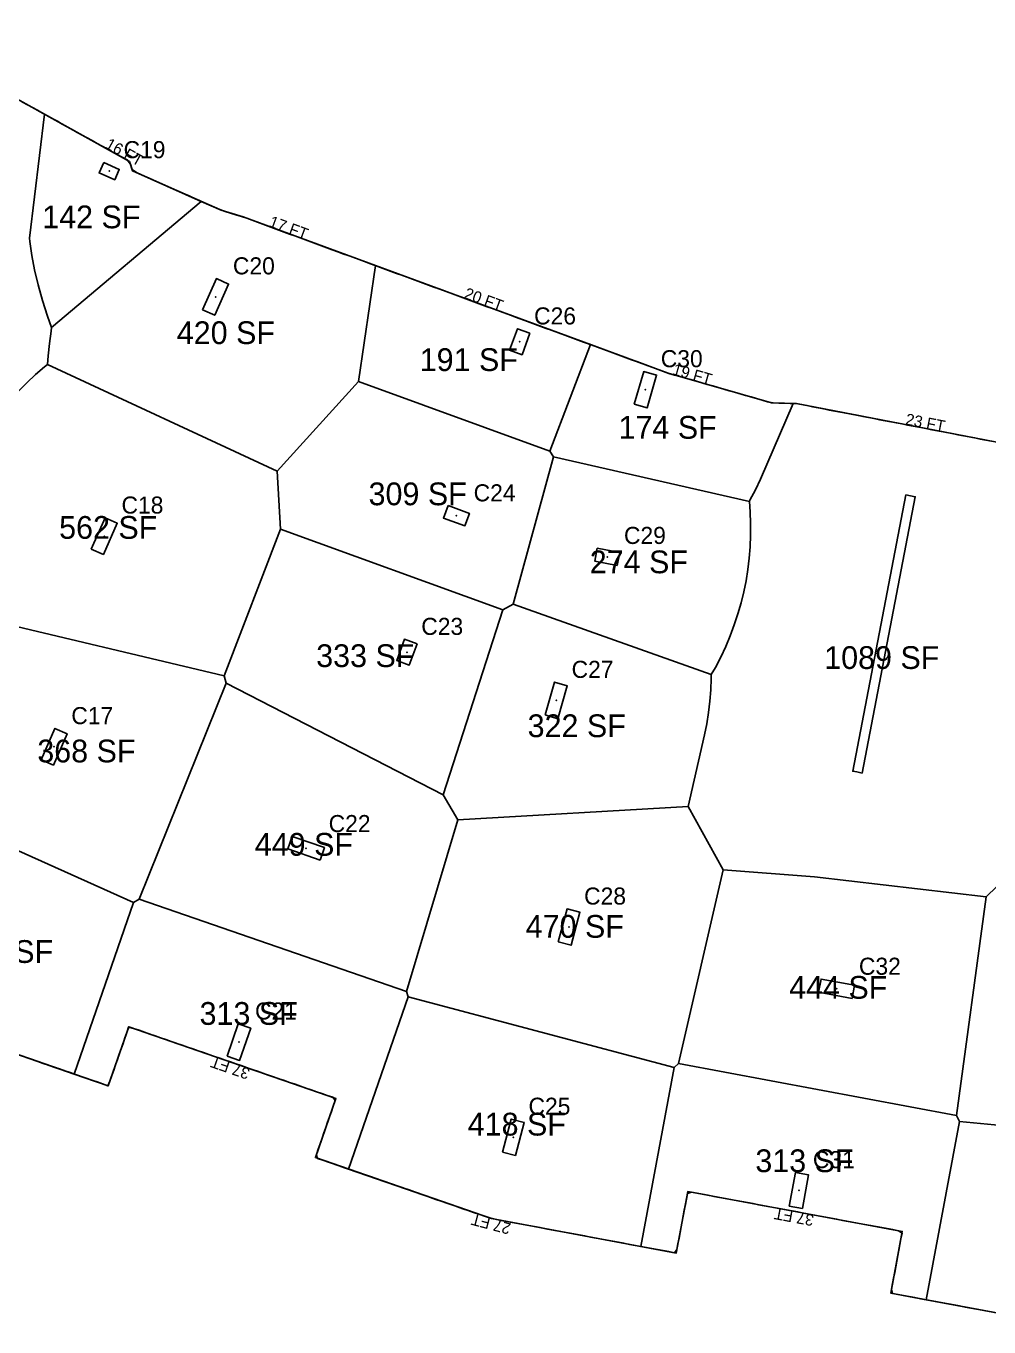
# Model space of a CAD drawing. Header units: metres. Extents: x 3272 to 9634, y 5311 to 56288.
# Drawn here: x 4740 to 5755, y 29931 to 31302 of the extents above; entities that cross this region are included whole.
import ezdxf
from ezdxf.enums import TextEntityAlignment as Align

# ---------------------------------------------------------------- set-up
doc = ezdxf.new("R2010")
doc.units = ezdxf.units.M
for name, color, linetype in [('BOUNDARY', 5, 'Continuous'), ('COL-LABEL', 2, 'Continuous'), ('COLS', 2, 'Continuous'), ('FLOOR_3_AREA_LABELS', 3, 'Continuous'), ('FLOOR_3_BOUNDARY', 5, 'Continuous'), ('FLOOR_3_COLUMNS', 7, 'Continuous'), ('FLOOR_3_FASCADE_COLUMNS', 30, 'Continuous'), ('FLOOR_3_FASCADE_WALLS', 4, 'Continuous'), ('FLOOR_3_LARGE_TRIBUTARY', 6, 'Continuous'), ('FLOOR_3_TRIBUTARY_COL_0', 2, 'Continuous'), ('FLOOR_3_TRIBUTARY_COL_1', 2, 'Continuous'), ('FLOOR_3_TRIBUTARY_COL_101', 2, 'Continuous'), ('FLOOR_3_TRIBUTARY_COL_14', 2, 'Continuous'), ('FLOOR_3_TRIBUTARY_COL_15', 2, 'Continuous'), ('FLOOR_3_TRIBUTARY_COL_17', 2, 'Continuous'), ('FLOOR_3_TRIBUTARY_COL_18', 2, 'Continuous'), ('FLOOR_3_TRIBUTARY_COL_2', 2, 'Continuous'), ('FLOOR_3_TRIBUTARY_COL_24', 2, 'Continuous'), ('FLOOR_3_TRIBUTARY_COL_25', 2, 'Continuous'), ('FLOOR_3_TRIBUTARY_COL_3', 2, 'Continuous'), ('FLOOR_3_TRIBUTARY_COL_5', 2, 'Continuous'), ('FLOOR_3_TRIBUTARY_COL_6', 2, 'Continuous'), ('FLOOR_3_TRIBUTARY_COL_7', 2, 'Continuous'), ('FLOOR_3_TRIBUTARY_COL_8', 2, 'Continuous'), ('FLOOR_3_TRIBUTARY_COL_83', 2, 'Continuous'), ('FLOOR_3_TRIBUTARY_COL_84', 2, 'Continuous'), ('FLOOR_3_TRIBUTARY_COL_85', 2, 'Continuous'), ('FLOOR_3_TRIBUTARY_COL_99', 2, 'Continuous'), ('FLOOR_3_WALL_TRIBUTARY_63', 1, 'Continuous'), ('FLOOR_3_WALL_TRIBUTARY_64', 1, 'Continuous'), ('WALL', 4, 'Continuous')]:
    doc.layers.add(name, color=color, linetype=linetype)

msp = doc.modelspace()

# ---------------------------------------------------------------- linework, layer by layer
at = {"layer": 'BOUNDARY'}
for points in [[(4592, 31302.4), (4849.1, 31159.6), (4852.2, 31149.7), (4945.4, 31108.3), (4968.8, 31101.1), (5416.6, 30936.4), (5525.6, 30905.2), (5551.7, 30904.3), (5843, 30848.3)], [(5842.4, 29930.9), (5651.2, 29966.6), (5663.3, 30031.6), (5437.2, 30073.7), (5425.1, 30008.8), (5230.5, 30045.1), (5044.8, 30109.5), (5066.4, 30171.8), (4848.1, 30247.4), (4826.5, 30185.1), (4633, 30252.1)]]:
    msp.add_lwpolyline(points, dxfattribs=at)
at = {"layer": 'COLS'}
for points in [[(4821.8, 31158.6), (4816.9, 31147.6), (4833.4, 31140.3), (4838.2, 31151.3)], [(4926, 31003.2), (4938.7, 30997.5), (4953.4, 31030.4), (4940.6, 31036.1)], [(5270.8, 30978.5), (5257.7, 30983.3), (5249.5, 30960.7), (5262.6, 30955.9)], [(5380.9, 30903.6), (5394.3, 30899.8), (5404.3, 30934.4), (5390.8, 30938.2)], [(5184.6, 30796.8), (5179.8, 30783.7), (5202.4, 30775.5), (5207.1, 30788.6)], [(4808.6, 30751), (4821.4, 30745.3), (4836, 30778.2), (4823.2, 30783.9)], [(5362.9, 30733.6), (5365.5, 30747.4), (5341.9, 30751.9), (5339.3, 30738.1)], [(5151.9, 30651.2), (5138.7, 30656), (5130.5, 30633.5), (5143.7, 30628.7)], [(5286.9, 30576.1), (5300.4, 30572.2), (5310.3, 30606.8), (5296.9, 30610.7)], [(4756, 30528.8), (4768.8, 30523.3), (4783.1, 30556.3), (4770.3, 30561.9)], [(5049.7, 30423.1), (5054.3, 30436.3), (5020.3, 30448.1), (5015.7, 30434.9)], [(5300.8, 30336.9), (5314.3, 30333.3), (5323.5, 30368.1), (5310, 30371.7)], [(5610.5, 30277.3), (5613.1, 30291.1), (5577.7, 30297.7), (5575.1, 30283.9)], [(4951.7, 30216.5), (4964.9, 30211.9), (4976.7, 30245.9), (4963.5, 30250.5)], [(5242.1, 30115.3), (5255.6, 30111.8), (5264.9, 30146.6), (5251.3, 30150.1)], [(5544.2, 30058.4), (5558, 30055.8), (5564.6, 30091.2), (5550.8, 30093.8)]]:
    msp.add_lwpolyline(points, close=True, dxfattribs=at)
at = {"layer": 'FLOOR_3_BOUNDARY'}
for points in [[(4592, 31302.4), (4849.1, 31159.6), (4852.2, 31149.7), (4945.4, 31108.3), (4968.8, 31101.1), (5416.6, 30936.4), (5525.6, 30905.2), (5551.7, 30904.3), (5843, 30848.3)], [(5842.4, 29930.9), (5651.2, 29966.6), (5663.3, 30031.6), (5437.2, 30073.7), (5425.1, 30008.8), (5230.5, 30045.1), (5044.8, 30109.5), (5066.4, 30171.8), (4848.1, 30247.4), (4826.5, 30185.1), (4633, 30252.1)]]:
    msp.add_lwpolyline(points, dxfattribs=at)
at = {"layer": 'FLOOR_3_COLUMNS'}
for p in [(4827.6, 31149.5), (4939.7, 31016.8), (5260.2, 30969.6), (5392.6, 30919), (5193.5, 30786.1), (4822.3, 30764.6), (5352.4, 30742.7), (5141.2, 30642.3), (5298.6, 30591.5), (4769.5, 30542.6), (5035, 30435.6), (5312.2, 30352.5), (5594.1, 30287.5), (4964.2, 30231.2), (5253.5, 30130.9), (5554.4, 30074.8)]:
    msp.add_point(p, dxfattribs=at)
at = {"layer": 'FLOOR_3_FASCADE_COLUMNS'}
for points in [[(4757.1, 31210.7), (4762.4, 31207.8), (4767.6, 31204.9), (4772.9, 31202), (4778.1, 31199), (4783.4, 31196.1), (4788.6, 31193.2), (4793.9, 31190.3), (4799.1, 31187.4), (4804.3, 31184.5), (4809.6, 31181.6), (4814.8, 31178.6), (4820.1, 31175.7), (4825.3, 31172.8), (4830.6, 31169.9), (4835.8, 31167), (4841.1, 31164.1), (4846.3, 31161.2), (4849.9, 31156.9), (4851.7, 31151.2), (4856.3, 31147.9), (4861.7, 31145.5), (4867.2, 31143), (4872.7, 31140.6), (4878.2, 31138.2), (4883.7, 31135.7), (4889.2, 31133.3), (4894.6, 31130.9), (4900.1, 31128.4), (4905.6, 31126), (4911.1, 31123.6), (4916.6, 31121.1), (4922.1, 31118.7)], [(4922.1, 31118.7), (4927.6, 31116.2), (4933, 31113.8), (4938.5, 31111.4), (4944, 31108.9), (4949.7, 31107), (4955.4, 31105.2), (4961.1, 31103.4), (4966.9, 31101.7), (4972.5, 31099.7), (4978.2, 31097.6), (4983.8, 31095.5), (4989.4, 31093.5), (4995.1, 31091.4), (5000.7, 31089.3), (5006.3, 31087.3), (5011.9, 31085.2), (5017.6, 31083.1), (5023.2, 31081.1), (5028.8, 31079), (5034.5, 31076.9), (5040.1, 31074.8), (5045.7, 31072.8), (5051.4, 31070.7), (5057, 31068.6), (5062.6, 31066.6), (5068.3, 31064.5), (5073.9, 31062.4), (5079.5, 31060.4), (5085.2, 31058.3), (5090.8, 31056.2), (5096.4, 31054.1), (5102, 31052.1), (5107.7, 31050)], [(5107.7, 31050), (5113.3, 31047.9), (5118.9, 31045.9), (5124.6, 31043.8), (5130.2, 31041.7), (5135.8, 31039.6), (5141.5, 31037.6), (5147.1, 31035.5), (5152.7, 31033.4), (5158.4, 31031.4), (5164, 31029.3), (5169.6, 31027.2), (5175.3, 31025.2), (5180.9, 31023.1), (5186.5, 31021), (5192.2, 31018.9), (5197.8, 31016.9), (5203.4, 31014.8), (5209, 31012.7), (5214.7, 31010.7), (5220.3, 31008.6), (5225.9, 31006.5), (5231.6, 31004.5), (5237.2, 31002.4), (5242.8, 31000.3), (5248.5, 30998.2), (5254.1, 30996.2), (5259.7, 30994.1), (5265.4, 30992), (5271, 30990), (5276.6, 30987.9), (5282.3, 30985.8), (5287.9, 30983.7), (5293.5, 30981.7), (5299.2, 30979.6), (5304.8, 30977.5), (5310.4, 30975.5), (5316, 30973.4), (5321.7, 30971.3), (5327.3, 30969.3), (5332.9, 30967.2)], [(5332.9, 30967.2), (5338.6, 30965.1), (5344.2, 30963), (5349.8, 30961), (5355.5, 30958.9), (5361.1, 30956.8), (5366.7, 30954.8), (5372.4, 30952.7), (5378, 30950.6), (5383.6, 30948.6), (5389.3, 30946.5), (5394.9, 30944.4), (5400.5, 30942.3), (5406.2, 30940.3), (5411.8, 30938.2), (5417.4, 30936.2), (5423.2, 30934.5), (5429, 30932.9), (5434.7, 30931.2), (5440.5, 30929.6), (5446.3, 30927.9), (5452, 30926.3), (5457.8, 30924.6), (5463.6, 30923), (5469.3, 30921.3), (5475.1, 30919.7), (5480.9, 30918), (5486.6, 30916.3), (5492.4, 30914.7), (5498.2, 30913), (5503.9, 30911.4), (5509.7, 30909.7), (5515.5, 30908.1), (5521.2, 30906.4), (5527.1, 30905.1), (5533.1, 30904.9), (5539.1, 30904.7), (5545.1, 30904.5), (5551.1, 30904.4)], [(5081.2, 30096.9), (5075.5, 30098.8), (5069.8, 30100.8), (5064.2, 30102.8), (5058.5, 30104.7), (5052.8, 30106.7), (5047.1, 30108.6), (5046, 30112.8), (5047.9, 30118.5), (5049.9, 30124.1), (5051.8, 30129.8), (5053.8, 30135.5), (5055.8, 30141.1), (5057.7, 30146.8), (5059.7, 30152.5), (5061.7, 30158.1), (5063.6, 30163.8), (5065.6, 30169.5), (5063.1, 30173), (5057.4, 30174.9), (5051.7, 30176.9), (5046.1, 30178.9), (5040.4, 30180.8), (5034.7, 30182.8), (5029.1, 30184.8), (5023.4, 30186.7), (5017.7, 30188.7), (5012.1, 30190.7), (5006.4, 30192.6), (5000.7, 30194.6), (4995, 30196.5), (4989.4, 30198.5), (4983.7, 30200.5), (4978, 30202.4), (4972.4, 30204.4), (4966.7, 30206.4), (4961, 30208.3), (4955.4, 30210.3), (4949.7, 30212.3), (4944, 30214.2), (4938.4, 30216.2), (4932.7, 30218.1), (4927, 30220.1), (4921.3, 30222.1), (4915.7, 30224), (4910, 30226), (4904.3, 30228), (4898.7, 30229.9), (4893, 30231.9), (4887.3, 30233.9), (4881.7, 30235.8), (4876, 30237.8), (4870.3, 30239.7), (4864.6, 30241.7), (4859, 30243.7), (4853.3, 30245.6), (4848, 30246.9), (4846, 30241.2), (4844, 30235.6), (4842.1, 30229.9), (4840.1, 30224.2), (4838.2, 30218.6), (4836.2, 30212.9), (4834.2, 30207.2), (4832.3, 30201.6), (4830.3, 30195.9), (4828.3, 30190.2), (4826, 30185.2), (4820.4, 30187.2), (4814.7, 30189.2), (4809, 30191.1), (4803.4, 30193.1), (4797.7, 30195.1), (4792, 30197)], [(4792, 30197), (4786.4, 30199), (4780.7, 30200.9), (4775, 30202.9), (4769.3, 30204.9), (4763.7, 30206.8), (4758, 30208.8), (4752.3, 30210.8), (4746.7, 30212.7), (4741, 30214.7), (4735.3, 30216.7)], [(5387.7, 30015.8), (5381.8, 30016.9), (5375.9, 30018), (5370, 30019.1), (5364.1, 30020.2), (5358.3, 30021.3), (5352.4, 30022.4), (5346.5, 30023.5), (5340.6, 30024.6), (5334.7, 30025.7), (5328.8, 30026.8), (5322.9, 30027.9), (5317, 30029), (5311.1, 30030.1), (5305.2, 30031.2), (5299.3, 30032.3), (5293.4, 30033.4), (5287.5, 30034.5), (5281.6, 30035.6), (5275.7, 30036.7), (5269.8, 30037.8), (5263.9, 30038.9), (5258, 30040), (5252.1, 30041.1), (5246.2, 30042.2), (5240.3, 30043.3), (5234.4, 30044.4), (5228.6, 30045.8), (5222.9, 30047.8), (5217.2, 30049.7), (5211.6, 30051.7), (5205.9, 30053.7), (5200.2, 30055.6), (5194.6, 30057.6), (5188.9, 30059.6), (5183.2, 30061.5), (5177.5, 30063.5), (5171.9, 30065.4), (5166.2, 30067.4), (5160.5, 30069.4), (5154.9, 30071.3), (5149.2, 30073.3), (5143.5, 30075.3), (5137.9, 30077.2), (5132.2, 30079.2), (5126.5, 30081.2), (5120.9, 30083.1), (5115.2, 30085.1), (5109.5, 30087), (5103.8, 30089), (5098.2, 30091), (5092.5, 30092.9), (5086.8, 30094.9), (5081.2, 30096.9)], [(5688.3, 29959.6), (5682.4, 29960.7), (5676.5, 29961.8), (5670.6, 29962.9), (5664.7, 29964), (5658.8, 29965.1), (5652.9, 29966.2), (5652, 29970.7), (5653.1, 29976.6), (5654.2, 29982.5), (5655.3, 29988.4), (5656.4, 29994.3), (5657.5, 30000.2), (5658.6, 30006.1), (5659.7, 30012), (5660.8, 30017.9), (5661.9, 30023.8), (5663, 30029.7), (5659.3, 30032.4), (5653.4, 30033.5), (5647.5, 30034.6), (5641.6, 30035.7), (5635.7, 30036.8), (5629.8, 30037.9), (5623.9, 30038.9), (5618, 30040), (5612.1, 30041.1), (5606.2, 30042.2), (5600.3, 30043.3), (5594.4, 30044.4), (5588.5, 30045.5), (5582.6, 30046.6), (5576.7, 30047.7), (5570.9, 30048.8), (5565, 30049.9), (5559.1, 30051), (5553.2, 30052.1), (5547.3, 30053.2), (5541.4, 30054.3), (5535.5, 30055.4), (5529.6, 30056.5), (5523.7, 30057.6), (5517.8, 30058.7), (5511.9, 30059.8), (5506, 30060.9), (5500.1, 30062), (5494.2, 30063.1), (5488.3, 30064.2), (5482.4, 30065.3), (5476.5, 30066.4), (5470.6, 30067.5), (5464.7, 30068.6), (5458.8, 30069.7), (5452.9, 30070.8), (5447, 30071.9), (5441.1, 30073), (5436.9, 30071.7), (5435.8, 30065.8), (5434.7, 30059.9), (5433.6, 30054), (5432.5, 30048.1), (5431.3, 30042.2), (5430.2, 30036.3), (5429.1, 30030.4), (5428, 30024.5), (5426.9, 30018.6), (5425.8, 30012.7), (5423.1, 30009.2), (5417.2, 30010.3), (5411.3, 30011.4), (5405.4, 30012.5), (5399.5, 30013.6), (5393.6, 30014.7), (5387.7, 30015.8)], [(5759.1, 29946.4), (5753.2, 29947.5), (5747.3, 29948.6), (5741.4, 29949.7), (5735.5, 29950.8), (5729.6, 29951.9), (5723.7, 29953), (5717.8, 29954.1), (5711.9, 29955.2), (5706, 29956.3), (5700.1, 29957.4), (5694.2, 29958.5), (5688.3, 29959.6)]]:
    msp.add_lwpolyline(points, dxfattribs=at)
at = {"layer": 'FLOOR_3_FASCADE_WALLS'}
for points in [[(4736.2, 31222.3), (4741.4, 31219.4), (4746.6, 31216.5), (4751.9, 31213.6), (4757.1, 31210.7)], [(5551.1, 30904.4), (5557, 30903.3), (5562.9, 30902.2), (5568.7, 30901), (5574.6, 30899.9), (5580.5, 30898.8), (5586.4, 30897.6), (5592.3, 30896.5), (5598.2, 30895.4), (5604.1, 30894.2), (5610, 30893.1), (5615.9, 30892), (5621.8, 30890.8), (5627.7, 30889.7), (5633.6, 30888.6), (5639.4, 30887.4), (5645.3, 30886.3), (5651.2, 30885.2), (5657.1, 30884), (5663, 30882.9), (5668.9, 30881.8), (5674.8, 30880.6), (5680.7, 30879.5), (5686.6, 30878.4), (5692.5, 30877.2), (5698.4, 30876.1), (5704.3, 30875), (5710.2, 30873.8), (5716, 30872.7), (5721.9, 30871.6), (5727.8, 30870.4), (5733.7, 30869.3), (5739.6, 30868.2), (5745.5, 30867), (5751.4, 30865.9), (5757.3, 30864.8)]]:
    msp.add_lwpolyline(points, dxfattribs=at)
at = {"layer": 'FLOOR_3_LARGE_TRIBUTARY'}
for points in [[(4713.7, 31234.8), (4759.3, 31209.5), (4743.7, 31078.7), (4744, 31075.4), (4746, 31060.6), (4748.9, 31045.3), (4752.6, 31029.5), (4757.2, 31013.2), (4762.6, 30996.5), (4766.9, 30984.5), (4766.3, 30980.7), (4764.6, 30967.9), (4763.2, 30954.9), (4762.6, 30945.7), (4759.5, 30943.2), (4749.9, 30934.9), (4740.7, 30926.3), (4731.8, 30917.5)], [(5785.5, 30416.9), (5751.7, 30384.2), (5570.8, 30405.5), (5474.5, 30412.7), (5437.5, 30479.5), (5455, 30555), (5455, 30555), (5457.3, 30566.7), (5459.1, 30578.6), (5460.5, 30590.6), (5461.5, 30602.6), (5462, 30614.7), (5462, 30618.6), (5466.3, 30626.1), (5472, 30637.2), (5477.2, 30648.4), (5482, 30659.7), (5486.3, 30671.1), (5490.1, 30682.6), (5493.5, 30694.2), (5496.3, 30705.9), (5498.7, 30717.6), (5500.6, 30729.5), (5502.1, 30741.4), (5503, 30753.5), (5503.5, 30765.6), (5503.5, 30777.8), (5503, 30790.1), (5502.2, 30801.3), (5502.8, 30802.4), (5508.6, 30813.5), (5513.9, 30824.7), (5548.2, 30904.4), (5551.7, 30904.3), (5591.3, 30896.7), (5688.4, 30878), (5824.9, 30851.7)]]:
    msp.add_lwpolyline(points, dxfattribs=at)
for points in [[(4762.6, 30996.5), (4757.2, 31013.2), (4752.6, 31029.5), (4748.9, 31045.3), (4746, 31060.6), (4744, 31075.4), (4743.7, 31078.7), (4759.3, 31209.5), (4849.1, 31159.6), (4852.2, 31149.7), (4924.5, 31117.6), (4766.9, 30984.5), (4762.6, 30996.5)], [(4766.3, 30980.7), (4766.9, 30984.5), (4924.5, 31117.6), (4945.4, 31108.3), (4968.8, 31101.1), (5108.2, 31049.8), (5090.2, 30927.5), (5004.5, 30833.2), (4762.6, 30945.7), (4763.2, 30954.9), (4764.6, 30967.9), (4766.3, 30980.7)], [(5108.2, 31049.8), (5334.8, 30966.5), (5291.9, 30854.2), (5090.2, 30927.5), (5108.2, 31049.8)], [(5513.9, 30824.7), (5508.6, 30813.5), (5502.8, 30802.4), (5502.2, 30801.3), (5295.8, 30848.3), (5291.9, 30854.2), (5334.8, 30966.5), (5416.6, 30936.4), (5525.6, 30905.2), (5548.2, 30904.4), (5513.9, 30824.7)], [(4707.5, 30889.8), (4715.2, 30899.2), (4723.3, 30908.4), (4731.8, 30917.5), (4740.7, 30926.3), (4749.9, 30934.9), (4759.5, 30943.2), (4762.6, 30945.7), (5004.5, 30833.2), (5008.1, 30772.1), (4948.7, 30617.2), (4688.1, 30679.2), (4627.4, 30733.7), (4701, 30881.2), (4707.5, 30889.8)], [(5090.2, 30927.5), (5291.9, 30854.2), (5295.8, 30848.3), (5253.4, 30692.8), (5242.5, 30686.9), (5008.1, 30772.1), (5004.5, 30833.2), (5090.2, 30927.5)], [(5295.8, 30848.3), (5502.2, 30801.3), (5503, 30790.1), (5503.5, 30777.8), (5503.5, 30765.6), (5503, 30753.5), (5502.1, 30741.4), (5500.6, 30729.5), (5498.7, 30717.6), (5496.3, 30705.9), (5493.5, 30694.2), (5490.1, 30682.6), (5486.3, 30671.1), (5482, 30659.7), (5477.2, 30648.4), (5472, 30637.2), (5466.3, 30626.1), (5462, 30618.6), (5253.4, 30692.8), (5295.8, 30848.3)], [(4948.7, 30617.2), (5008.1, 30772.1), (5242.5, 30686.9), (5179.6, 30492), (4950.8, 30609.5), (4948.7, 30617.2)], [(5242.5, 30686.9), (5253.4, 30692.8), (5462, 30618.6), (5462, 30614.7), (5461.5, 30602.6), (5460.5, 30590.6), (5459.1, 30578.6), (5457.3, 30566.7), (5455, 30555), (5437.5, 30479.5), (5195.1, 30465.7), (5179.6, 30492), (5242.5, 30686.9)], [(4688.1, 30679.2), (4948.7, 30617.2), (4950.8, 30609.5), (4859.2, 30382), (4853.2, 30378.3), (4697.2, 30448.2), (4688.1, 30679.2)], [(4950.8, 30609.5), (5179.6, 30492), (5195.1, 30465.7), (5140.7, 30284.5), (4859.2, 30382), (4950.8, 30609.5)], [(5140.7, 30284.5), (5195.1, 30465.7), (5437.5, 30479.5), (5474.5, 30412.7), (5427.5, 30208.6), (5422.9, 30204.6), (5142.7, 30278.8), (5140.7, 30284.5)], [(4640, 30432.2), (4697.2, 30448.2), (4853.2, 30378.3), (4790.6, 30197.5), (4633, 30252.1), (4572.6, 30282.2), (4640, 30432.2)], [(5474.5, 30412.7), (5570.8, 30405.5), (5751.7, 30384.2), (5720.4, 30153.9), (5427.5, 30208.6), (5474.5, 30412.7)], [(5785.5, 30416.9), (6034.4, 30356.5), (5893.3, 30131.2), (5723.7, 30147.6), (5720.4, 30153.9), (5751.7, 30384.2), (5785.5, 30416.9)], [(4853.2, 30378.3), (4859.2, 30382), (5140.7, 30284.5), (5142.7, 30278.8), (5079.8, 30097.3), (5044.8, 30109.5), (5066.4, 30171.8), (4848.1, 30247.4), (4826.5, 30185.1), (4790.6, 30197.5), (4853.2, 30378.3)], [(5142.7, 30278.8), (5422.9, 30204.6), (5387.7, 30015.8), (5230.5, 30045.1), (5079.8, 30097.3), (5142.7, 30278.8)], [(5422.9, 30204.6), (5427.5, 30208.6), (5720.4, 30153.9), (5723.7, 30147.6), (5688.6, 29959.6), (5651.2, 29966.6), (5663.3, 30031.6), (5437.2, 30073.7), (5425.1, 30008.8), (5387.7, 30015.8), (5422.9, 30204.6)], [(5723.7, 30147.6), (5893.3, 30131.2), (5935.6, 30088.6), (5926.3, 29992), (5849.6, 29996.2), (5842.4, 29930.9), (5688.6, 29959.6), (5723.7, 30147.6)]]:
    msp.add_lwpolyline(points, close=True, dxfattribs=at)
at = {"layer": 'FLOOR_3_TRIBUTARY_COL_0'}
msp.add_lwpolyline([(5142.7, 30278.8), (5422.9, 30204.6), (5387.7, 30015.8), (5230.5, 30045.1), (5079.8, 30097.3), (5142.7, 30278.8)], close=True, dxfattribs=at)
at = {"layer": 'FLOOR_3_TRIBUTARY_COL_1'}
msp.add_lwpolyline([(4853.2, 30378.3), (4859.2, 30382), (5140.7, 30284.5), (5142.7, 30278.8), (5079.8, 30097.3), (5044.8, 30109.5), (5066.4, 30171.8), (4848.1, 30247.4), (4826.5, 30185.1), (4790.6, 30197.5), (4853.2, 30378.3)], close=True, dxfattribs=at)
at = {"layer": 'FLOOR_3_TRIBUTARY_COL_101'}
msp.add_lwpolyline([(5090.2, 30927.5), (5291.9, 30854.2), (5295.8, 30848.3), (5253.4, 30692.8), (5242.5, 30686.9), (5008.1, 30772.1), (5004.5, 30833.2), (5090.2, 30927.5)], close=True, dxfattribs=at)
at = {"layer": 'FLOOR_3_TRIBUTARY_COL_14'}
msp.add_lwpolyline([(5474.5, 30412.7), (5570.8, 30405.5), (5751.7, 30384.2), (5720.4, 30153.9), (5427.5, 30208.6), (5474.5, 30412.7)], close=True, dxfattribs=at)
at = {"layer": 'FLOOR_3_TRIBUTARY_COL_15'}
msp.add_lwpolyline([(4950.8, 30609.5), (5179.6, 30492), (5195.1, 30465.7), (5140.7, 30284.5), (4859.2, 30382), (4950.8, 30609.5)], close=True, dxfattribs=at)
at = {"layer": 'FLOOR_3_TRIBUTARY_COL_17'}
msp.add_lwpolyline([(4766.3, 30980.7), (4766.9, 30984.5), (4924.5, 31117.6), (4945.4, 31108.3), (4968.8, 31101.1), (5108.2, 31049.8), (5090.2, 30927.5), (5004.5, 30833.2), (4762.6, 30945.7), (4763.2, 30954.9), (4764.6, 30967.9), (4766.3, 30980.7)], close=True, dxfattribs=at)
at = {"layer": 'FLOOR_3_TRIBUTARY_COL_18'}
msp.add_lwpolyline([(5513.9, 30824.7), (5508.6, 30813.5), (5502.8, 30802.4), (5502.2, 30801.3), (5295.8, 30848.3), (5291.9, 30854.2), (5334.8, 30966.5), (5416.6, 30936.4), (5525.6, 30905.2), (5548.2, 30904.4), (5513.9, 30824.7)], close=True, dxfattribs=at)
at = {"layer": 'FLOOR_3_TRIBUTARY_COL_2'}
msp.add_lwpolyline([(5422.9, 30204.6), (5427.5, 30208.6), (5720.4, 30153.9), (5723.7, 30147.6), (5688.6, 29959.6), (5651.2, 29966.6), (5663.3, 30031.6), (5437.2, 30073.7), (5425.1, 30008.8), (5387.7, 30015.8), (5422.9, 30204.6)], close=True, dxfattribs=at)
at = {"layer": 'FLOOR_3_TRIBUTARY_COL_24'}
msp.add_lwpolyline([(4707.5, 30889.8), (4715.2, 30899.2), (4723.3, 30908.4), (4731.8, 30917.5), (4740.7, 30926.3), (4749.9, 30934.9), (4759.5, 30943.2), (4762.6, 30945.7), (5004.5, 30833.2), (5008.1, 30772.1), (4948.7, 30617.2), (4688.1, 30679.2), (4627.4, 30733.7), (4701, 30881.2), (4707.5, 30889.8)], close=True, dxfattribs=at)
at = {"layer": 'FLOOR_3_TRIBUTARY_COL_25'}
msp.add_lwpolyline([(5242.5, 30686.9), (5253.4, 30692.8), (5462, 30618.6), (5462, 30614.7), (5461.5, 30602.6), (5460.5, 30590.6), (5459.1, 30578.6), (5457.3, 30566.7), (5455, 30555), (5437.5, 30479.5), (5195.1, 30465.7), (5179.6, 30492), (5242.5, 30686.9)], close=True, dxfattribs=at)
at = {"layer": 'FLOOR_3_TRIBUTARY_COL_3'}
msp.add_lwpolyline([(5723.7, 30147.6), (5893.3, 30131.2), (5935.6, 30088.6), (5926.3, 29992), (5849.6, 29996.2), (5842.4, 29930.9), (5688.6, 29959.6), (5723.7, 30147.6)], close=True, dxfattribs=at)
at = {"layer": 'FLOOR_3_TRIBUTARY_COL_5'}
msp.add_lwpolyline([(5785.5, 30416.9), (6034.4, 30356.5), (5893.3, 30131.2), (5723.7, 30147.6), (5720.4, 30153.9), (5751.7, 30384.2), (5785.5, 30416.9)], close=True, dxfattribs=at)
at = {"layer": 'FLOOR_3_TRIBUTARY_COL_6'}
msp.add_lwpolyline([(5140.7, 30284.5), (5195.1, 30465.7), (5437.5, 30479.5), (5474.5, 30412.7), (5427.5, 30208.6), (5422.9, 30204.6), (5142.7, 30278.8), (5140.7, 30284.5)], close=True, dxfattribs=at)
at = {"layer": 'FLOOR_3_TRIBUTARY_COL_7'}
msp.add_lwpolyline([(4640, 30432.2), (4697.2, 30448.2), (4853.2, 30378.3), (4790.6, 30197.5), (4633, 30252.1), (4572.6, 30282.2), (4640, 30432.2)], close=True, dxfattribs=at)
at = {"layer": 'FLOOR_3_TRIBUTARY_COL_8'}
msp.add_lwpolyline([(4688.1, 30679.2), (4948.7, 30617.2), (4950.8, 30609.5), (4859.2, 30382), (4853.2, 30378.3), (4697.2, 30448.2), (4688.1, 30679.2)], close=True, dxfattribs=at)
at = {"layer": 'FLOOR_3_TRIBUTARY_COL_83'}
msp.add_lwpolyline([(4762.6, 30996.5), (4757.2, 31013.2), (4752.6, 31029.5), (4748.9, 31045.3), (4746, 31060.6), (4744, 31075.4), (4743.7, 31078.7), (4759.3, 31209.5), (4849.1, 31159.6), (4852.2, 31149.7), (4924.5, 31117.6), (4766.9, 30984.5), (4762.6, 30996.5)], close=True, dxfattribs=at)
at = {"layer": 'FLOOR_3_TRIBUTARY_COL_84'}
msp.add_lwpolyline([(5108.2, 31049.8), (5334.8, 30966.5), (5291.9, 30854.2), (5090.2, 30927.5), (5108.2, 31049.8)], close=True, dxfattribs=at)
at = {"layer": 'FLOOR_3_TRIBUTARY_COL_85'}
msp.add_lwpolyline([(4948.7, 30617.2), (5008.1, 30772.1), (5242.5, 30686.9), (5179.6, 30492), (4950.8, 30609.5), (4948.7, 30617.2)], close=True, dxfattribs=at)
at = {"layer": 'FLOOR_3_TRIBUTARY_COL_99'}
msp.add_lwpolyline([(5295.8, 30848.3), (5502.2, 30801.3), (5503, 30790.1), (5503.5, 30777.8), (5503.5, 30765.6), (5503, 30753.5), (5502.1, 30741.4), (5500.6, 30729.5), (5498.7, 30717.6), (5496.3, 30705.9), (5493.5, 30694.2), (5490.1, 30682.6), (5486.3, 30671.1), (5482, 30659.7), (5477.2, 30648.4), (5472, 30637.2), (5466.3, 30626.1), (5462, 30618.6), (5253.4, 30692.8), (5295.8, 30848.3)], close=True, dxfattribs=at)
at = {"layer": 'FLOOR_3_WALL_TRIBUTARY_63'}
msp.add_lwpolyline([(5785.5, 30416.9), (5751.7, 30384.2), (5570.8, 30405.5), (5474.5, 30412.7), (5437.5, 30479.5), (5455, 30555), (5455, 30555), (5457.3, 30566.7), (5459.1, 30578.6), (5460.5, 30590.6), (5461.5, 30602.6), (5462, 30614.7), (5462, 30618.6), (5466.3, 30626.1), (5472, 30637.2), (5477.2, 30648.4), (5482, 30659.7), (5486.3, 30671.1), (5490.1, 30682.6), (5493.5, 30694.2), (5496.3, 30705.9), (5498.7, 30717.6), (5500.6, 30729.5), (5502.1, 30741.4), (5503, 30753.5), (5503.5, 30765.6), (5503.5, 30777.8), (5503, 30790.1), (5502.2, 30801.3), (5502.8, 30802.4), (5508.6, 30813.5), (5513.9, 30824.7), (5548.2, 30904.4), (5551.7, 30904.3), (5591.3, 30896.7), (5688.4, 30878), (5824.9, 30851.7)], dxfattribs=at)
at = {"layer": 'FLOOR_3_WALL_TRIBUTARY_64'}
msp.add_lwpolyline([(4713.7, 31234.8), (4759.3, 31209.5), (4743.7, 31078.7), (4744, 31075.4), (4746, 31060.6), (4748.9, 31045.3), (4752.6, 31029.5), (4757.2, 31013.2), (4762.6, 30996.5), (4766.9, 30984.5), (4766.3, 30980.7), (4764.6, 30967.9), (4763.2, 30954.9), (4762.6, 30945.7), (4759.5, 30943.2), (4749.9, 30934.9), (4740.7, 30926.3), (4731.8, 30917.5)], dxfattribs=at)
at = {"layer": 'WALL'}
msp.add_lwpolyline([(5620.9, 30514.9), (5615.3, 30516), (5611.1, 30516.8), (5667.2, 30808.1), (5677, 30806.2)], close=True, dxfattribs=at)

# ---------------------------------------------------------------- texts
at = {"layer": 'COL-LABEL'}
for s, p in [('C19', (4842.7, 31163.1)), ('C20', (4957.9, 31040.6)), ('C26', (5275.3, 30987.8)), ('C30', (5408.8, 30942.7)), ('C24', (5211.6, 30801.3)), ('C18', (4840.5, 30788.4)), ('C29', (5370, 30756.4)), ('C23', (5156.4, 30660.5)), ('C27', (5314.8, 30615.2)), ('C17', (4787.6, 30566.4)), ('C22', (5058.8, 30452.6)), ('C28', (5328, 30376.2)), ('C32', (5617.6, 30302.2)), ('C21', (4981.2, 30255)), ('C25', (5269.4, 30154.6)), ('C31', (5569.1, 30098.3))]:
    msp.add_text(s, height=18, dxfattribs=at).set_placement(p)
at = {"layer": 'FLOOR_3_AREA_LABELS'}
for s, p in [('142 SF', (4808.7, 31101.2)), ('420 SF', (4950.5, 30979.1)), ('191 SF', (5206.5, 30950.7)), ('174 SF', (5416, 30879.3)), ('309 SF', (5152.6, 30809.2)), ('562 SF', (4826.5, 30773.8)), ('274 SF', (5385.7, 30737.5)), ('333 SF', (5097.4, 30638.6)), ('1089 SF', (5641.7, 30636.6)), ('322 SF', (5320.2, 30564.7)), ('368 SF', (4803.5, 30538.1)), ('449 SF', (5032.7, 30439.7)), ('470 SF', (5318.2, 30353.2)), ('307 SF', (4716.7, 30326.7)), ('444 SF', (5595.8, 30288.9)), ('313 SF', (4974.5, 30261.4)), ('418 SF', (5257.1, 30144.7)), ('313 SF', (5560.2, 30106.1))]:
    msp.add_text(s, height=24, dxfattribs=at).set_placement(p, align=Align.MIDDLE_CENTER)
at = {"layer": 'FLOOR_3_FASCADE_COLUMNS'}
for s, rotation, p in [('16 FT', -29.1559, (4843.6, 31169.5)), ('17 FT', -20.3059, (5016.8, 31089.8)), ('20 FT', -20.1853, (5222.4, 31014.2)), ('19 FT', -16.0685, (5442.1, 30935.3)), ('37 FT', 160.895, (4955.1, 30204)), ('37 FT', 169.4221, (5549.2, 30046.8)), ('27 FT', 165.1834, (5229.9, 30039.3))]:
    msp.add_text(s, height=12, rotation=rotation, dxfattribs=at).set_placement(p, align=Align.MIDDLE_CENTER)
at = {"layer": 'FLOOR_3_FASCADE_WALLS'}
msp.add_text('23 FT', height=12, rotation=-10.8756, dxfattribs=at).set_placement((5687.7, 30884.3), align=Align.MIDDLE_CENTER)

doc.saveas('drawing.dxf')
